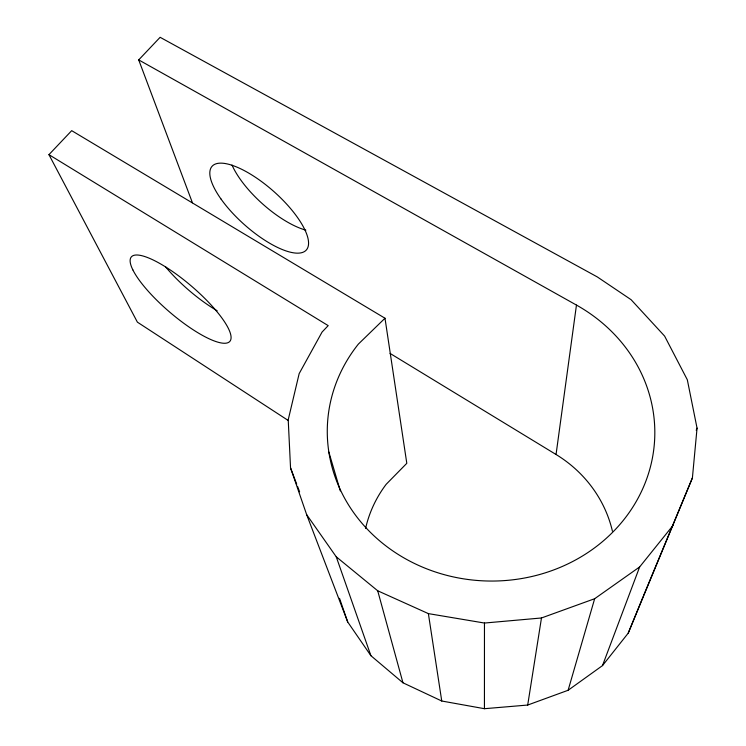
<?xml version="1.0" encoding="UTF-8"?>
<svg xmlns="http://www.w3.org/2000/svg" width="746" height="746" viewBox="0 0 746 746"><rect width="100%" height="100%" fill="white"/><g stroke="black" fill="none" stroke-linecap="round" stroke-linejoin="round"><path stroke-width="1.12" d="M192.421 202.763L138.709 59.904L160.12 37.3L597.276 276.915L631.097 299.696L664.621 336.101L687.318 379.77L697.053 428.129L692.4 477.934L628.235 633.121L602.488 665.609L568.116 690.274L527.702 705.045L484.434 708.7L484.462 623.041L428.372 613.613L377.709 590.785L336.241 556.796L306.671 514.684L290.539 467.882L288.217 419.802L299.165 373.615L322.076 332.045L328.193 325.629L48.947 154.655L71.691 130.653L384.992 318.234L406.803 463.313L386.167 484.313A126.484 120.134 8.5 0 0 365.587 528.41M612.41 531.105A126.484 120.134 8.5 0 0 556.05 454.5L576.462 305.077L138.709 59.904M527.702 705.045L541.475 617.977L594.655 598.721L639.648 566.941L672.976 525.492M568.116 690.274L594.655 598.721M602.488 665.609L639.648 566.941M696.214 430.293L697.053 428.129M628.235 633.121L643.173 596.567M643.612 595.495L692.4 477.934M384.992 318.234L358.36 344.102A163.784 149.079 1.2 0 0 398.513 554.642A163.784 149.079 1.2 0 0 628.524 513.49A163.784 149.079 1.2 0 0 576.462 305.077M484.462 623.041L541.475 617.977M306.671 514.684L347.711 621.987L370.902 655.687L402.961 682.795L441.753 701.016L484.434 708.7M390.065 353.408L556.05 454.5M288.376 420.576L137.395 322.16L48.947 154.655M290.539 467.882L296.721 484.21M297.551 486.383L299.612 491.828M336.241 556.796L370.902 655.687M339.514 598.32L347.711 621.987M328.855 452.095L340.307 490.924M377.709 590.785L402.961 682.795M428.372 613.613L441.753 701.016M305.869 230.16A62.599 23.359 41.8 0 1 232.025 165.062M217.151 310.756A64.408 18.296 40.8 0 1 165.64 266.919M132.863 269.893L132.294 268.709A64.874 16.944 40.6 0 1 191.489 286.147A64.874 16.944 40.6 0 1 218.261 342.274A64.874 16.944 40.6 0 1 132.863 269.893M220.928 198.912A63.037 22.166 41.6 0 0 305.403 250.88A63.037 22.166 41.6 0 0 251.299 174.629A63.037 22.166 41.6 0 0 220.928 198.912"/></g></svg>
